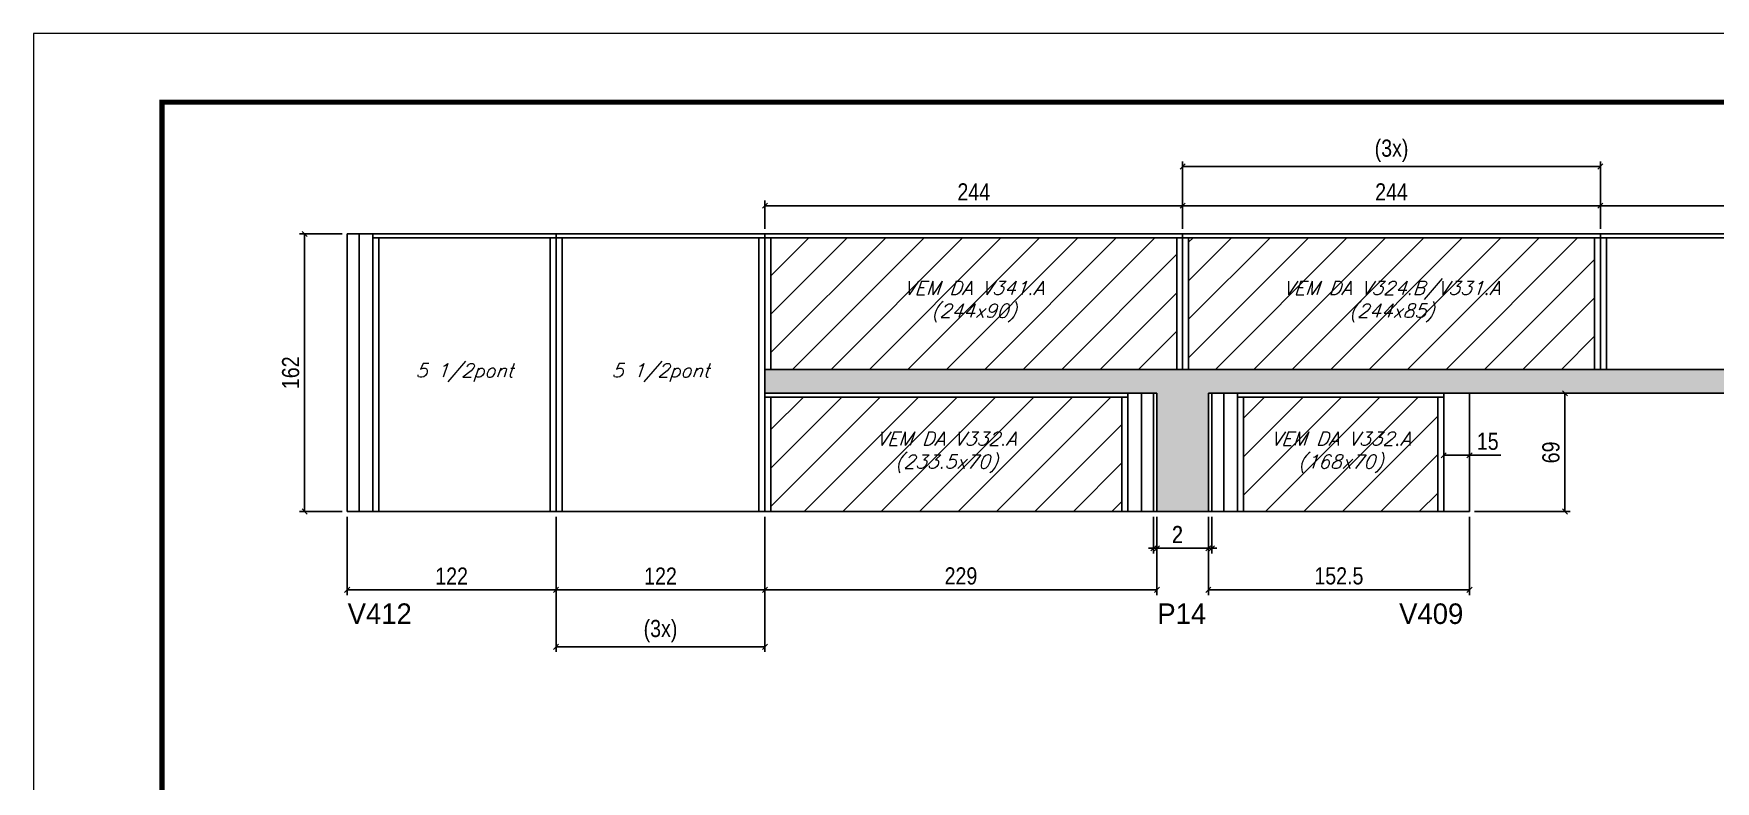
# Model space of a CAD drawing. Extents: x 13154 to 22413, y 1253 to 30260.
# Drawn here: x 17923 to 18905, y 24838 to 25275 of the extents above; entities that cross this region are included whole.
import ezdxf

# ---------------------------------------------------------------- set-up
doc = ezdxf.new("R2010")
doc.units = 0
doc.linetypes.add('DASHED', pattern=[0.75, 0.5, -0.25])
for name, color, linetype in [('5', 5, 'Continuous'), ('COTA', 241, 'Continuous'), ('Painéis', 200, 'Continuous'), ('SARR_2.2x7', 40, 'Continuous'), ('SARR_3.5x7', 81, 'Continuous'), ('texto', 7, 'Continuous')]:
    doc.layers.add(name, color=color, linetype=linetype)
for name, color, linetype, lineweight in [('Folhas', 255, 'Continuous', 9), ('Hachura', 251, 'Continuous', 9), ('SARRAFO DE PRESSAO', 251, 'DASHED', 9)]:
    doc.layers.add(name, color=color, linetype=linetype, lineweight=lineweight)
doc.styles.add('COTA TECNICA', font='techl___.ttf', dxfattribs={"height": 10})
doc.styles.add('Romans', font='romans.shx')
doc.styles.add('ROMAS860', font='ROMAS860.SHX')
doc.dimstyles.new('PAINEL', dxfattribs={"dimtxt": 10, "dimasz": 3, "dimexe": 3, "dimexo": 3, "dimgap": 3, "dimtad": 1, "dimdec": 1, "dimzin": 12, "dimdsep": 46, "dimtxsty": 'COTA TECNICA', "dimblk1": 'OBLIQUE', "dimblk2": 'OBLIQUE', "dimsah": 1, "dimcen": 0.9, "dimclrd": 4, "dimclre": 4, "dimclrt": 240, "dimadec": 1, "dimazin": 3, "dimtfac": 1, "dimtdec": 1, "dimtmove": 0, "dimatfit": 3, "dimfxl": 1, "dimtolj": 1, "dimtzin": 12, "dimarcsym": 0})

# ---------------------------------------------------------------- blocks, each defined once
blk = doc.blocks.new('9999999999')
at = {"layer": 'Folhas'}
blk.add_lwpolyline([(98138.98, 34190.21), (99623.98, 34190.21), (99623.98, 35240.21), (98138.98, 35240.21)], close=True, dxfattribs=at)
at = {"layer": 'Folhas', "color": 30, "const_width": 3}
blk.add_lwpolyline([(98213.98, 34230.21), (99583.98, 34230.21), (99583.98, 35200.21), (98213.98, 35200.21)], close=True, dxfattribs=at)
blk = doc.blocks.new('_Oblique')
at = {"color": 0, "linetype": 'ByBlock', "lineweight": -2}
blk.add_line((-0.5, -0.5), (0.5, 0.5), dxfattribs=at)
blk = doc.blocks.new('*D1551')
at = {"layer": 'COTA', "color": 4, "lineweight": -2, "transparency": 16777216}
for p, q in [((18106.01, 24992.94), (18106.01, 24947.21)), ((18228.01, 24992.94), (18228.01, 24947.21)), ((18106.01, 24950.21), (18228.01, 24950.21))]:
    blk.add_line(p, q, dxfattribs=at)
at = {"layer": 'Defpoints', "color": 0, "transparency": 16777216}
for p in [(18106.01, 24995.94), (18228.01, 24995.94), (18228.01, 24950.21)]:
    blk.add_point(p, dxfattribs=at)
at = {"layer": 'COTA', "color": 4, "lineweight": -2, "transparency": 16777216, "xscale": 3, "yscale": 3, "zscale": 3, "rotation": 180}
blk.add_blockref('_Oblique', (18106.01, 24950.21), dxfattribs=at)
at = {"layer": 'COTA', "color": 4, "lineweight": -2, "transparency": 16777216, "xscale": 3, "yscale": 3, "zscale": 3}
blk.add_blockref('_Oblique', (18228.01, 24950.21), dxfattribs=at)
at = {"layer": 'COTA', "color": 240, "transparency": 16777216, "insert": (18167.01, 24958.27), "char_height": 10, "attachment_point": 5, "style": 'COTA TECNICA'}
blk.add_mtext('\\A1;122', dxfattribs=at)
blk = doc.blocks.new('*D1553')
at = {"layer": 'COTA', "color": 4, "lineweight": -2, "transparency": 16777216}
for p, q in [((18228.01, 24992.94), (18228.01, 24947.21)), ((18350.01, 24992.94), (18350.01, 24947.21)), ((18228.01, 24950.21), (18350.01, 24950.21))]:
    blk.add_line(p, q, dxfattribs=at)
at = {"layer": 'Defpoints', "color": 0, "transparency": 16777216}
for p in [(18228.01, 24995.94), (18350.01, 24995.94), (18350.01, 24950.21)]:
    blk.add_point(p, dxfattribs=at)
at = {"layer": 'COTA', "color": 4, "lineweight": -2, "transparency": 16777216, "xscale": 3, "yscale": 3, "zscale": 3, "rotation": 180}
blk.add_blockref('_Oblique', (18228.01, 24950.21), dxfattribs=at)
at = {"layer": 'COTA', "color": 4, "lineweight": -2, "transparency": 16777216, "xscale": 3, "yscale": 3, "zscale": 3}
blk.add_blockref('_Oblique', (18350.01, 24950.21), dxfattribs=at)
at = {"layer": 'COTA', "color": 240, "transparency": 16777216, "insert": (18289.01, 24958.27), "char_height": 10, "attachment_point": 5, "style": 'COTA TECNICA'}
blk.add_mtext('\\A1;122', dxfattribs=at)
blk = doc.blocks.new('*D1554')
at = {"layer": 'COTA', "color": 4, "lineweight": -2, "transparency": 16777216}
for p, q in [((18350.01, 24992.94), (18350.01, 24947.21)), ((18579.01, 24992.94), (18579.01, 24947.21)), ((18350.01, 24950.21), (18579.01, 24950.21))]:
    blk.add_line(p, q, dxfattribs=at)
at = {"layer": 'Defpoints', "color": 0, "transparency": 16777216}
for p in [(18350.01, 24995.94), (18579.01, 24995.94), (18579.01, 24950.21)]:
    blk.add_point(p, dxfattribs=at)
at = {"layer": 'COTA', "color": 4, "lineweight": -2, "transparency": 16777216, "xscale": 3, "yscale": 3, "zscale": 3, "rotation": 180}
blk.add_blockref('_Oblique', (18350.01, 24950.21), dxfattribs=at)
at = {"layer": 'COTA', "color": 4, "lineweight": -2, "transparency": 16777216, "xscale": 3, "yscale": 3, "zscale": 3}
blk.add_blockref('_Oblique', (18579.01, 24950.21), dxfattribs=at)
at = {"layer": 'COTA', "color": 240, "transparency": 16777216, "insert": (18464.51, 24958.3), "char_height": 10, "attachment_point": 5, "style": 'COTA TECNICA'}
blk.add_mtext('\\A1;229', dxfattribs=at)
blk = doc.blocks.new('*D1552')
at = {"layer": 'COTA', "color": 4, "lineweight": -2, "transparency": 16777216}
for p, q in [((18228.01, 24992.94), (18228.01, 24913.96)), ((18350.01, 24992.94), (18350.01, 24913.96)), ((18228.01, 24916.96), (18350.01, 24916.96))]:
    blk.add_line(p, q, dxfattribs=at)
at = {"layer": 'Defpoints', "color": 0, "transparency": 16777216}
for p in [(18228.01, 24995.94), (18350.01, 24995.94), (18350.01, 24916.96)]:
    blk.add_point(p, dxfattribs=at)
at = {"layer": 'COTA', "color": 4, "lineweight": -2, "transparency": 16777216, "xscale": 3, "yscale": 3, "zscale": 3, "rotation": 180}
blk.add_blockref('_Oblique', (18228.01, 24916.96), dxfattribs=at)
at = {"layer": 'COTA', "color": 4, "lineweight": -2, "transparency": 16777216, "xscale": 3, "yscale": 3, "zscale": 3}
blk.add_blockref('_Oblique', (18350.01, 24916.96), dxfattribs=at)
at = {"layer": 'COTA', "color": 240, "transparency": 16777216, "insert": (18289.01, 24926.18), "char_height": 10, "attachment_point": 5, "style": 'COTA TECNICA'}
blk.add_mtext('\\A1;(3x)', dxfattribs=at)
blk = doc.blocks.new('*D1555')
at = {"layer": 'COTA', "color": 4, "lineweight": -2, "transparency": 16777216}
for p, q in [((18609.01, 24992.94), (18609.01, 24947.21)), ((18761.51, 24992.94), (18761.51, 24947.21)), ((18609.01, 24950.21), (18761.51, 24950.21))]:
    blk.add_line(p, q, dxfattribs=at)
at = {"layer": 'Defpoints', "color": 0, "transparency": 16777216}
for p in [(18609.01, 24995.94), (18761.51, 24995.94), (18761.51, 24950.21)]:
    blk.add_point(p, dxfattribs=at)
at = {"layer": 'COTA', "color": 4, "lineweight": -2, "transparency": 16777216, "xscale": 3, "yscale": 3, "zscale": 3, "rotation": 180}
blk.add_blockref('_Oblique', (18609.01, 24950.21), dxfattribs=at)
at = {"layer": 'COTA', "color": 4, "lineweight": -2, "transparency": 16777216, "xscale": 3, "yscale": 3, "zscale": 3}
blk.add_blockref('_Oblique', (18761.51, 24950.21), dxfattribs=at)
at = {"layer": 'COTA', "color": 240, "transparency": 16777216, "insert": (18685.26, 24958.32), "char_height": 10, "attachment_point": 5, "style": 'COTA TECNICA'}
blk.add_mtext('\\A1;152.5', dxfattribs=at)
blk = doc.blocks.new('*D1556')
at = {"layer": 'COTA', "color": 4, "lineweight": -2, "transparency": 16777216}
for p, q in [((18577.01, 24992.94), (18577.01, 24971.51)), ((18579.01, 24992.94), (18579.01, 24971.51)), ((18577.01, 24974.51), (18574.01, 24974.51)), ((18577.01, 24974.51), (18579.01, 24974.51)), ((18579.01, 24974.51), (18597.12, 24974.51))]:
    blk.add_line(p, q, dxfattribs=at)
at = {"layer": 'Defpoints', "color": 0, "transparency": 16777216}
for p in [(18577.01, 24995.94), (18579.01, 24995.94), (18579.01, 24974.51)]:
    blk.add_point(p, dxfattribs=at)
at = {"layer": 'COTA', "color": 4, "lineweight": -2, "transparency": 16777216, "xscale": 3, "yscale": 3, "zscale": 3}
blk.add_blockref('_Oblique', (18577.01, 24974.51), dxfattribs=at)
at = {"layer": 'COTA', "color": 4, "lineweight": -2, "transparency": 16777216, "xscale": 3, "yscale": 3, "zscale": 3, "rotation": 180}
blk.add_blockref('_Oblique', (18579.01, 24974.51), dxfattribs=at)
at = {"layer": 'COTA', "color": 240, "transparency": 16777216, "insert": (18591.07, 24982.51), "char_height": 10, "attachment_point": 5, "style": 'COTA TECNICA'}
blk.add_mtext('\\A1;2', dxfattribs=at)
blk = doc.blocks.new('*D1557')
at = {"layer": 'COTA', "color": 4, "lineweight": -2, "transparency": 16777216}
for p, q in [((18609.01, 24992.94), (18609.01, 24971.51)), ((18611.01, 24992.94), (18611.01, 24971.51)), ((18609.01, 24974.51), (18584.85, 24974.51)), ((18611.01, 24974.51), (18609.01, 24974.51)), ((18611.01, 24974.51), (18614.01, 24974.51))]:
    blk.add_line(p, q, dxfattribs=at)
at = {"layer": 'Defpoints', "color": 0, "transparency": 16777216}
for p in [(18609.01, 24995.94), (18611.01, 24995.94), (18609.01, 24974.51)]:
    blk.add_point(p, dxfattribs=at)
at = {"layer": 'COTA', "color": 4, "lineweight": -2, "transparency": 16777216, "xscale": 3, "yscale": 3, "zscale": 3}
blk.add_blockref('_Oblique', (18609.01, 24974.51), dxfattribs=at)
at = {"layer": 'COTA', "color": 4, "lineweight": -2, "transparency": 16777216, "xscale": 3, "yscale": 3, "zscale": 3, "rotation": 180}
blk.add_blockref('_Oblique', (18611.01, 24974.51), dxfattribs=at)
at = {"layer": 'COTA', "color": 240, "transparency": 16777216, "insert": (18590.9, 24982.51), "char_height": 10, "attachment_point": 5, "style": 'COTA TECNICA'}
blk.add_mtext('\\A1;2', dxfattribs=at)
blk = doc.blocks.new('*D1558')
at = {"layer": 'COTA', "color": 4, "lineweight": -2, "transparency": 16777216}
for p, q in [((18746.51, 25028.78), (18761.51, 25028.78)), ((18761.51, 25028.78), (18779.88, 25028.78)), ((18746.51, 25027.44), (18746.51, 25025.78)), ((18761.51, 25027.44), (18761.51, 25025.78))]:
    blk.add_line(p, q, dxfattribs=at)
at = {"layer": 'Defpoints', "color": 0, "transparency": 16777216}
for p in [(18746.51, 25030.44), (18761.51, 25030.44), (18761.51, 25028.78)]:
    blk.add_point(p, dxfattribs=at)
at = {"layer": 'COTA', "color": 4, "lineweight": -2, "transparency": 16777216, "xscale": 3, "yscale": 3, "zscale": 3, "rotation": 180}
blk.add_blockref('_Oblique', (18746.51, 25028.78), dxfattribs=at)
at = {"layer": 'COTA', "color": 4, "lineweight": -2, "transparency": 16777216, "xscale": 3, "yscale": 3, "zscale": 3}
blk.add_blockref('_Oblique', (18761.51, 25028.78), dxfattribs=at)
at = {"layer": 'COTA', "color": 240, "transparency": 16777216, "insert": (18772.2, 25036.89), "char_height": 10, "attachment_point": 5, "style": 'COTA TECNICA'}
blk.add_mtext('\\A1;15', dxfattribs=at)
blk = doc.blocks.new('*D1559')
at = {"layer": 'COTA', "color": 4, "lineweight": -2, "transparency": 16777216}
for p, q in [((18350.01, 25160.94), (18350.01, 25177.44)), ((18594.01, 25160.94), (18594.01, 25177.44)), ((18350.01, 25174.44), (18594.01, 25174.44))]:
    blk.add_line(p, q, dxfattribs=at)
at = {"layer": 'Defpoints', "color": 0, "transparency": 16777216}
for p in [(18594.01, 25174.44), (18350.01, 25157.94), (18594.01, 25157.94)]:
    blk.add_point(p, dxfattribs=at)
at = {"layer": 'COTA', "color": 4, "lineweight": -2, "transparency": 16777216, "xscale": 3, "yscale": 3, "zscale": 3, "rotation": 180}
blk.add_blockref('_Oblique', (18350.01, 25174.44), dxfattribs=at)
at = {"layer": 'COTA', "color": 4, "lineweight": -2, "transparency": 16777216, "xscale": 3, "yscale": 3, "zscale": 3}
blk.add_blockref('_Oblique', (18594.01, 25174.44), dxfattribs=at)
at = {"layer": 'COTA', "color": 240, "transparency": 16777216, "insert": (18472.01, 25182.52), "char_height": 10, "attachment_point": 5, "style": 'COTA TECNICA'}
blk.add_mtext('\\A1;244', dxfattribs=at)
blk = doc.blocks.new('*D1560')
at = {"layer": 'COTA', "color": 4, "lineweight": -2, "transparency": 16777216}
for p, q in [((18594.01, 25160.94), (18594.01, 25177.44)), ((18838.01, 25160.94), (18838.01, 25177.44)), ((18594.01, 25174.44), (18838.01, 25174.44))]:
    blk.add_line(p, q, dxfattribs=at)
at = {"layer": 'Defpoints', "color": 0, "transparency": 16777216}
for p in [(18838.01, 25174.44), (18594.01, 25157.94), (18838.01, 25157.94)]:
    blk.add_point(p, dxfattribs=at)
at = {"layer": 'COTA', "color": 4, "lineweight": -2, "transparency": 16777216, "xscale": 3, "yscale": 3, "zscale": 3, "rotation": 180}
blk.add_blockref('_Oblique', (18594.01, 25174.44), dxfattribs=at)
at = {"layer": 'COTA', "color": 4, "lineweight": -2, "transparency": 16777216, "xscale": 3, "yscale": 3, "zscale": 3}
blk.add_blockref('_Oblique', (18838.01, 25174.44), dxfattribs=at)
at = {"layer": 'COTA', "color": 240, "transparency": 16777216, "insert": (18716.01, 25182.52), "char_height": 10, "attachment_point": 5, "style": 'COTA TECNICA'}
blk.add_mtext('\\A1;244', dxfattribs=at)
blk = doc.blocks.new('*D1580')
at = {"layer": 'COTA', "color": 4, "lineweight": -2, "transparency": 16777216}
for p, q in [((18838.01, 25160.94), (18838.01, 25177.44)), ((19041.51, 25160.94), (19041.51, 25177.44)), ((18838.01, 25174.44), (19041.51, 25174.44))]:
    blk.add_line(p, q, dxfattribs=at)
at = {"layer": 'Defpoints', "color": 0, "transparency": 16777216}
for p in [(19041.51, 25174.44), (18838.01, 25157.94), (19041.51, 25157.94)]:
    blk.add_point(p, dxfattribs=at)
at = {"layer": 'COTA', "color": 4, "lineweight": -2, "transparency": 16777216, "xscale": 3, "yscale": 3, "zscale": 3, "rotation": 180}
blk.add_blockref('_Oblique', (18838.01, 25174.44), dxfattribs=at)
at = {"layer": 'COTA', "color": 4, "lineweight": -2, "transparency": 16777216, "xscale": 3, "yscale": 3, "zscale": 3}
blk.add_blockref('_Oblique', (19041.51, 25174.44), dxfattribs=at)
at = {"layer": 'COTA', "color": 240, "transparency": 16777216, "insert": (18939.76, 25182.66), "char_height": 10, "attachment_point": 5, "style": 'COTA TECNICA'}
blk.add_mtext('\\A1;203.5', dxfattribs=at)
blk = doc.blocks.new('*D1581')
at = {"layer": 'COTA', "color": 4, "lineweight": -2, "transparency": 16777216}
for p, q in [((18103.01, 25157.94), (18078.13, 25157.94)), ((18081.13, 25157.94), (18081.13, 24995.94)), ((18103.01, 24995.94), (18078.13, 24995.94))]:
    blk.add_line(p, q, dxfattribs=at)
at = {"layer": 'Defpoints', "color": 0, "transparency": 16777216}
for p in [(18106.01, 25157.94), (18081.13, 24995.94), (18106.01, 24995.94)]:
    blk.add_point(p, dxfattribs=at)
at = {"layer": 'COTA', "color": 4, "lineweight": -2, "transparency": 16777216, "xscale": 3, "yscale": 3, "zscale": 3}
for p, rotation in [((18081.13, 25157.94), 90), ((18081.13, 24995.94), 270)]:
    blk.add_blockref('_Oblique', p, dxfattribs=dict(at, rotation=rotation))
at = {"layer": 'COTA', "color": 240, "transparency": 16777216, "insert": (18073.03, 25076.94), "char_height": 10, "attachment_point": 5, "rotation": 90, "style": 'COTA TECNICA'}
blk.add_mtext('\\A1;162', dxfattribs=at)
blk = doc.blocks.new('*D1582')
at = {"layer": 'COTA', "color": 4, "lineweight": -2, "transparency": 16777216}
for p, q in [((18594.01, 25160.94), (18594.01, 25200.33)), ((18594.01, 25197.33), (18838.01, 25197.33)), ((18838.01, 25160.94), (18838.01, 25200.33))]:
    blk.add_line(p, q, dxfattribs=at)
at = {"layer": 'Defpoints', "color": 0, "transparency": 16777216}
for p in [(18838.01, 25197.33), (18594.01, 25157.94), (18838.01, 25157.94)]:
    blk.add_point(p, dxfattribs=at)
at = {"layer": 'COTA', "color": 4, "lineweight": -2, "transparency": 16777216, "xscale": 3, "yscale": 3, "zscale": 3, "rotation": 180}
blk.add_blockref('_Oblique', (18594.01, 25197.33), dxfattribs=at)
at = {"layer": 'COTA', "color": 4, "lineweight": -2, "transparency": 16777216, "xscale": 3, "yscale": 3, "zscale": 3}
blk.add_blockref('_Oblique', (18838.01, 25197.33), dxfattribs=at)
at = {"layer": 'COTA', "color": 240, "transparency": 16777216, "insert": (18716.01, 25206.55), "char_height": 10, "attachment_point": 5, "style": 'COTA TECNICA'}
blk.add_mtext('\\A1;(3x)', dxfattribs=at)
blk = doc.blocks.new('*D1981')
at = {"layer": 'COTA', "color": 4, "lineweight": -2, "transparency": 16777216}
for p, q in [((18764.51, 25064.94), (18820.27, 25064.94)), ((18817.27, 24995.94), (18817.27, 25064.94)), ((18764.51, 24995.94), (18820.27, 24995.94))]:
    blk.add_line(p, q, dxfattribs=at)
at = {"layer": 'Defpoints', "color": 0, "transparency": 16777216}
for p in [(18761.51, 25064.94), (18817.27, 25064.94), (18761.51, 24995.94)]:
    blk.add_point(p, dxfattribs=at)
at = {"layer": 'COTA', "color": 4, "lineweight": -2, "transparency": 16777216, "xscale": 3, "yscale": 3, "zscale": 3}
for p, rotation in [((18817.27, 25064.94), 90), ((18817.27, 24995.94), 270)]:
    blk.add_blockref('_Oblique', p, dxfattribs=dict(at, rotation=rotation))
at = {"layer": 'COTA', "color": 240, "transparency": 16777216, "insert": (18809.14, 25030.44), "char_height": 10, "attachment_point": 5, "rotation": 90, "style": 'COTA TECNICA'}
blk.add_mtext('\\A1;69', dxfattribs=at)

msp = doc.modelspace()

# ---------------------------------------------------------------- hatches: boundary and pattern name
at = {"layer": 'COTA'}
h = msp.add_hatch(dxfattribs=at)
h.set_pattern_fill('AR-CONC', color=256, scale=0.03)
h.set_pattern_definition([(50, (-44.587, 0), (5.4655401, -0.47817257), [0.5715, -6.2865]), (355, (-44.587, 0), (-1.0573026, 5.7317054), [0.4572, -5.0292175]), (100.451445, (-44.132, -0.04), (4.4082374, 5.2535326), [0.4857003, -5.3427073]), (46.1842, (-44.587, 1.524), (8.1323712, -1.2612698), [0.85725, -9.42975]), (96.635558, (-43.9095, 1.419), (7.122124, 7.4227837), [0.7285507, -8.0140682]), (351.18415, (-44.587, 1.524), (7.122124, 7.4227837), [0.685799, -7.543792]), (21, (-43.825, 1.143), (4.54843174, -3.06795595), [0.5715, -6.2865]), (326, (-43.825, 1.143), (1.8540609, 5.525639), [0.4572, -5.0292]), (71.451445, (-43.446, 0.8873), (6.4024926, 2.4576831), [0.4857003, -5.3426981]), (37.5, (-44.5872, 0), (0.0926581, 2.53665117), [0, -4.96824, 0, -5.1054, 0, -5.04825]), (7.5, (-44.5872, 0), (2.00458988, 3.00541724), [0, -2.91084, 0, -4.85394, 0, -1.92405]), (327.5, (-46.2865, 0), (4.06771786, -0.17186232), [0, -1.905, 0, -5.9436, 0, -7.8867]), (317.5, (-47.0485, 0), (4.44387544, 0.76279473), [0, -2.4765, 0, -3.94716, 0, -5.6007])])
h.paths.add_polyline_path([(18579.01, 24995.94), (18609.01, 24995.94), (18609.01, 25064.94), (18761.51, 25064.94), (19041.51, 25064.94), (19041.51, 25078.94), (18350.01, 25078.94), (18350.01, 25064.94), (18579.01, 25064.94)])
at = {"layer": 'Hachura', "linetype": 'ByBlock'}
h = msp.add_hatch(dxfattribs=at)
h.set_pattern_fill('ANSI31', color=256, scale=5)
h.paths.add_polyline_path([(18590.51, 25155.74), (18353.51, 25155.74), (18353.51, 25078.94), (18590.51, 25078.94)])
h.paths.add_polyline_path([(18834.51, 25078.94), (18834.51, 25155.74), (18597.51, 25155.74), (18597.51, 25078.94)])
h = msp.add_hatch(dxfattribs=at)
h.set_pattern_fill('ANSI31', color=256, scale=5)
h.paths.add_polyline_path([(18353.51, 25062.74), (18353.51, 24995.94), (18558.51, 24995.94), (18558.51, 25062.74)])
h = msp.add_hatch(dxfattribs=at)
h.set_pattern_fill('ANSI31', color=256, scale=5)
h.paths.add_polyline_path([(18743.01, 24995.94), (18743.01, 25062.74), (18629.51, 25062.74), (18629.51, 24995.94)])

# ---------------------------------------------------------------- linework, layer by layer
at = {"layer": 'COTA'}
for p, q in [((18121.01, 25157.94), (18121.01, 24995.94)), ((18761.51, 25064.94), (19041.51, 25064.94)), ((18579.01, 24995.94), (18609.01, 24995.94))]:
    msp.add_line(p, q, dxfattribs=at)
at = {"layer": 'Painéis', "linetype": 'Continuous'}
for p, q in [((18106.01, 24995.94), (18106.01, 25157.94)), ((18106.01, 25157.94), (19041.51, 25157.94)), ((18228.01, 24995.94), (18228.01, 25157.94)), ((18350.01, 24995.94), (18350.01, 25157.94)), ((18594.01, 25078.94), (18594.01, 25157.94)), ((18838.01, 25078.94), (18838.01, 25157.94)), ((18350.01, 25078.94), (19041.51, 25078.94)), ((18350.01, 25064.94), (18579.01, 25064.94)), ((18577.01, 25064.94), (18577.01, 24995.94)), ((18579.01, 25064.94), (18579.01, 24995.94)), ((18609.01, 25064.94), (18609.01, 24995.94)), ((18761.51, 25064.94), (18609.01, 25064.94)), ((18611.01, 25064.94), (18611.01, 24995.94)), ((18761.51, 24995.94), (18761.51, 25064.94)), ((18579.01, 24995.94), (18106.01, 24995.94)), ((18609.01, 24995.94), (18761.51, 24995.94))]:
    msp.add_line(p, q, dxfattribs=at)
at = {"layer": 'SARR_2.2x7', "linetype": 'Continuous'}
for p, q in [((18113.01, 24995.94), (18113.01, 25157.94)), ((18121.01, 25155.74), (18228.01, 25155.74)), ((18228.01, 25155.74), (18350.01, 25155.74)), ((18350.01, 25155.74), (18594.01, 25155.74)), ((18594.01, 25155.74), (18838.01, 25155.74)), ((18838.01, 25155.74), (19041.51, 25155.74)), ((18350.01, 25062.74), (18562.01, 25062.74)), ((18570.01, 25064.94), (18570.01, 24995.94)), ((18618.01, 25064.94), (18618.01, 24995.94)), ((18746.51, 25062.74), (18626.01, 25062.74))]:
    msp.add_line(p, q, dxfattribs=at)
at = {"layer": 'SARR_3.5x7'}
for p, q in [((18124.51, 25155.74), (18124.51, 24995.94)), ((18224.51, 25155.74), (18224.51, 24995.94)), ((18231.51, 25155.74), (18231.51, 24995.94)), ((18346.51, 25155.74), (18346.51, 24995.94)), ((18353.51, 25155.74), (18353.51, 25078.94)), ((18590.51, 25155.74), (18590.51, 25078.94)), ((18597.51, 25155.74), (18597.51, 25078.94)), ((18834.51, 25155.74), (18834.51, 25078.94)), ((18841.51, 25155.74), (18841.51, 25078.94)), ((18353.51, 25062.74), (18353.51, 24995.94)), ((18558.51, 25062.74), (18558.51, 24995.94)), ((18562.01, 25064.94), (18562.01, 24995.94)), ((18626.01, 25064.94), (18626.01, 24995.94)), ((18629.51, 25062.74), (18629.51, 24995.94)), ((18743.01, 25062.74), (18743.01, 24995.94)), ((18746.51, 25064.94), (18746.51, 24995.94))]:
    msp.add_line(p, q, dxfattribs=at)

# ---------------------------------------------------------------- block references
at = {"layer": 'SARRAFO DE PRESSAO', "color": 6, "linetype": 'ByBlock'}
msp.add_blockref('9999999999', (-80216.1, -9965.33), dxfattribs=at)

# ---------------------------------------------------------------- texts
at = {"layer": '5', "linetype": 'Continuous', "style": 'ROMAS860'}
for s, p in [('V412', (18106.29, 24930.31)), ('P14', (18579.22, 24930.31)), ('V409', (18720.45, 24930.31))]:
    msp.add_text(s, height=12, rotation=0.00004, dxfattribs=at).set_placement(p)
at = {"layer": 'texto', "color": 2, "char_height": 8, "attachment_point": 5, "style": 'Romans'}
for s, insert in [('{\\Q19;\\C256;VEM DA V341.A^J(244x90)}', (18472.01, 25118.44)), ('{\\Q19;\\C256;VEM DA V324.B/V331.A^J(244x85)}', (18716.01, 25118.44)), ('{\\Q19;\\C256;5 1/2pont}', (18174.51, 25076.94)), ('{\\Q19;\\C256;5 1/2pont}', (18289.01, 25076.94)), ('{\\Q19;\\C256;VEM DA V332.A^J(233.5x70)}', (18456.01, 25030.44)), ('{\\Q19;\\C256;VEM DA V332.A^J(168x70)}', (18686.26, 25030.44))]:
    msp.add_mtext(s, dxfattribs=dict(at, insert=insert))

# ---------------------------------------------------------------- dimensions: what is measured, and where the dimension line sits
at = {"layer": 'COTA'}
for base, p1, p2, picture, middle in [((18838.01, 25197.33), (18594.01, 25157.94), (18838.01, 25157.94), '*D1582', (18716.01, 25206.55)), ((18350.01, 24916.96), (18228.01, 24995.94), (18350.01, 24995.94), '*D1552', (18289.01, 24926.18))]:
    dim = msp.add_linear_dim(base=base, p1=p1, p2=p2, text='(3x)', dimstyle='PAINEL', dxfattribs=at)
    dim.commit()
    dim.dimension.update_dxf_attribs({"geometry": picture, "text_midpoint": middle})
for base, p1, p2, picture, middle in [((18594.01, 25174.44), (18350.01, 25157.94), (18594.01, 25157.94), '*D1559', (18472.01, 25182.52)), ((19041.51, 25174.44), (18838.01, 25157.94), (19041.51, 25157.94), '*D1580', (18939.76, 25182.66)), ((18761.51, 25028.78), (18746.51, 25030.44), (18761.51, 25030.44), '*D1558', (18772.2, 25036.89)), ((18228.01, 24950.21), (18106.01, 24995.94), (18228.01, 24995.94), '*D1551', (18167.01, 24958.27)), ((18579.01, 24974.51), (18577.01, 24995.94), (18579.01, 24995.94), '*D1556', (18591.07, 24982.51)), ((18761.51, 24950.21), (18609.01, 24995.94), (18761.51, 24995.94), '*D1555', (18685.26, 24958.32))]:
    dim = msp.add_linear_dim(base=base, p1=p1, p2=p2, dimstyle='PAINEL', dxfattribs=at)
    dim.commit()
    dim.dimension.update_dxf_attribs({"geometry": picture, "text_midpoint": middle})
for base, p1, p2, picture, middle in [((18838.01, 25174.44), (18594.01, 25157.94), (18838.01, 25157.94), '*D1560', (18716.01, 25182.52)), ((18350.01, 24950.21), (18228.01, 24995.94), (18350.01, 24995.94), '*D1553', (18289.01, 24958.27)), ((18579.01, 24950.21), (18350.01, 24995.94), (18579.01, 24995.94), '*D1554', (18464.51, 24958.3))]:
    dim = msp.add_linear_dim(base=base, p1=p1, p2=p2, dimstyle='PAINEL', override={"dimtmove": 1}, dxfattribs=at)
    dim.commit()
    dim.dimension.update_dxf_attribs({"geometry": picture, "text_midpoint": middle})
for base, p1, p2, picture, middle in [((18081.13, 24995.94), (18106.01, 25157.94), (18106.01, 24995.94), '*D1581', (18073.03, 25076.94)), ((18817.27, 25064.94), (18761.51, 24995.94), (18761.51, 25064.94), '*D1981', (18809.14, 25030.44))]:
    dim = msp.add_linear_dim(base=base, p1=p1, p2=p2, angle=90, dimstyle='PAINEL', dxfattribs=at)
    dim.commit()
    dim.dimension.update_dxf_attribs({"geometry": picture, "text_midpoint": middle})
dim = msp.add_linear_dim(base=(18609.01, 24974.51), p1=(18611.01, 24995.94), p2=(18609.01, 24995.94), dimstyle='PAINEL', dxfattribs=at)
dim.commit()
dim.dimension.update_dxf_attribs({"geometry": '*D1557', "text_midpoint": (18590.9, 24974.51), "dimtype": 160})

doc.saveas('drawing.dxf')
